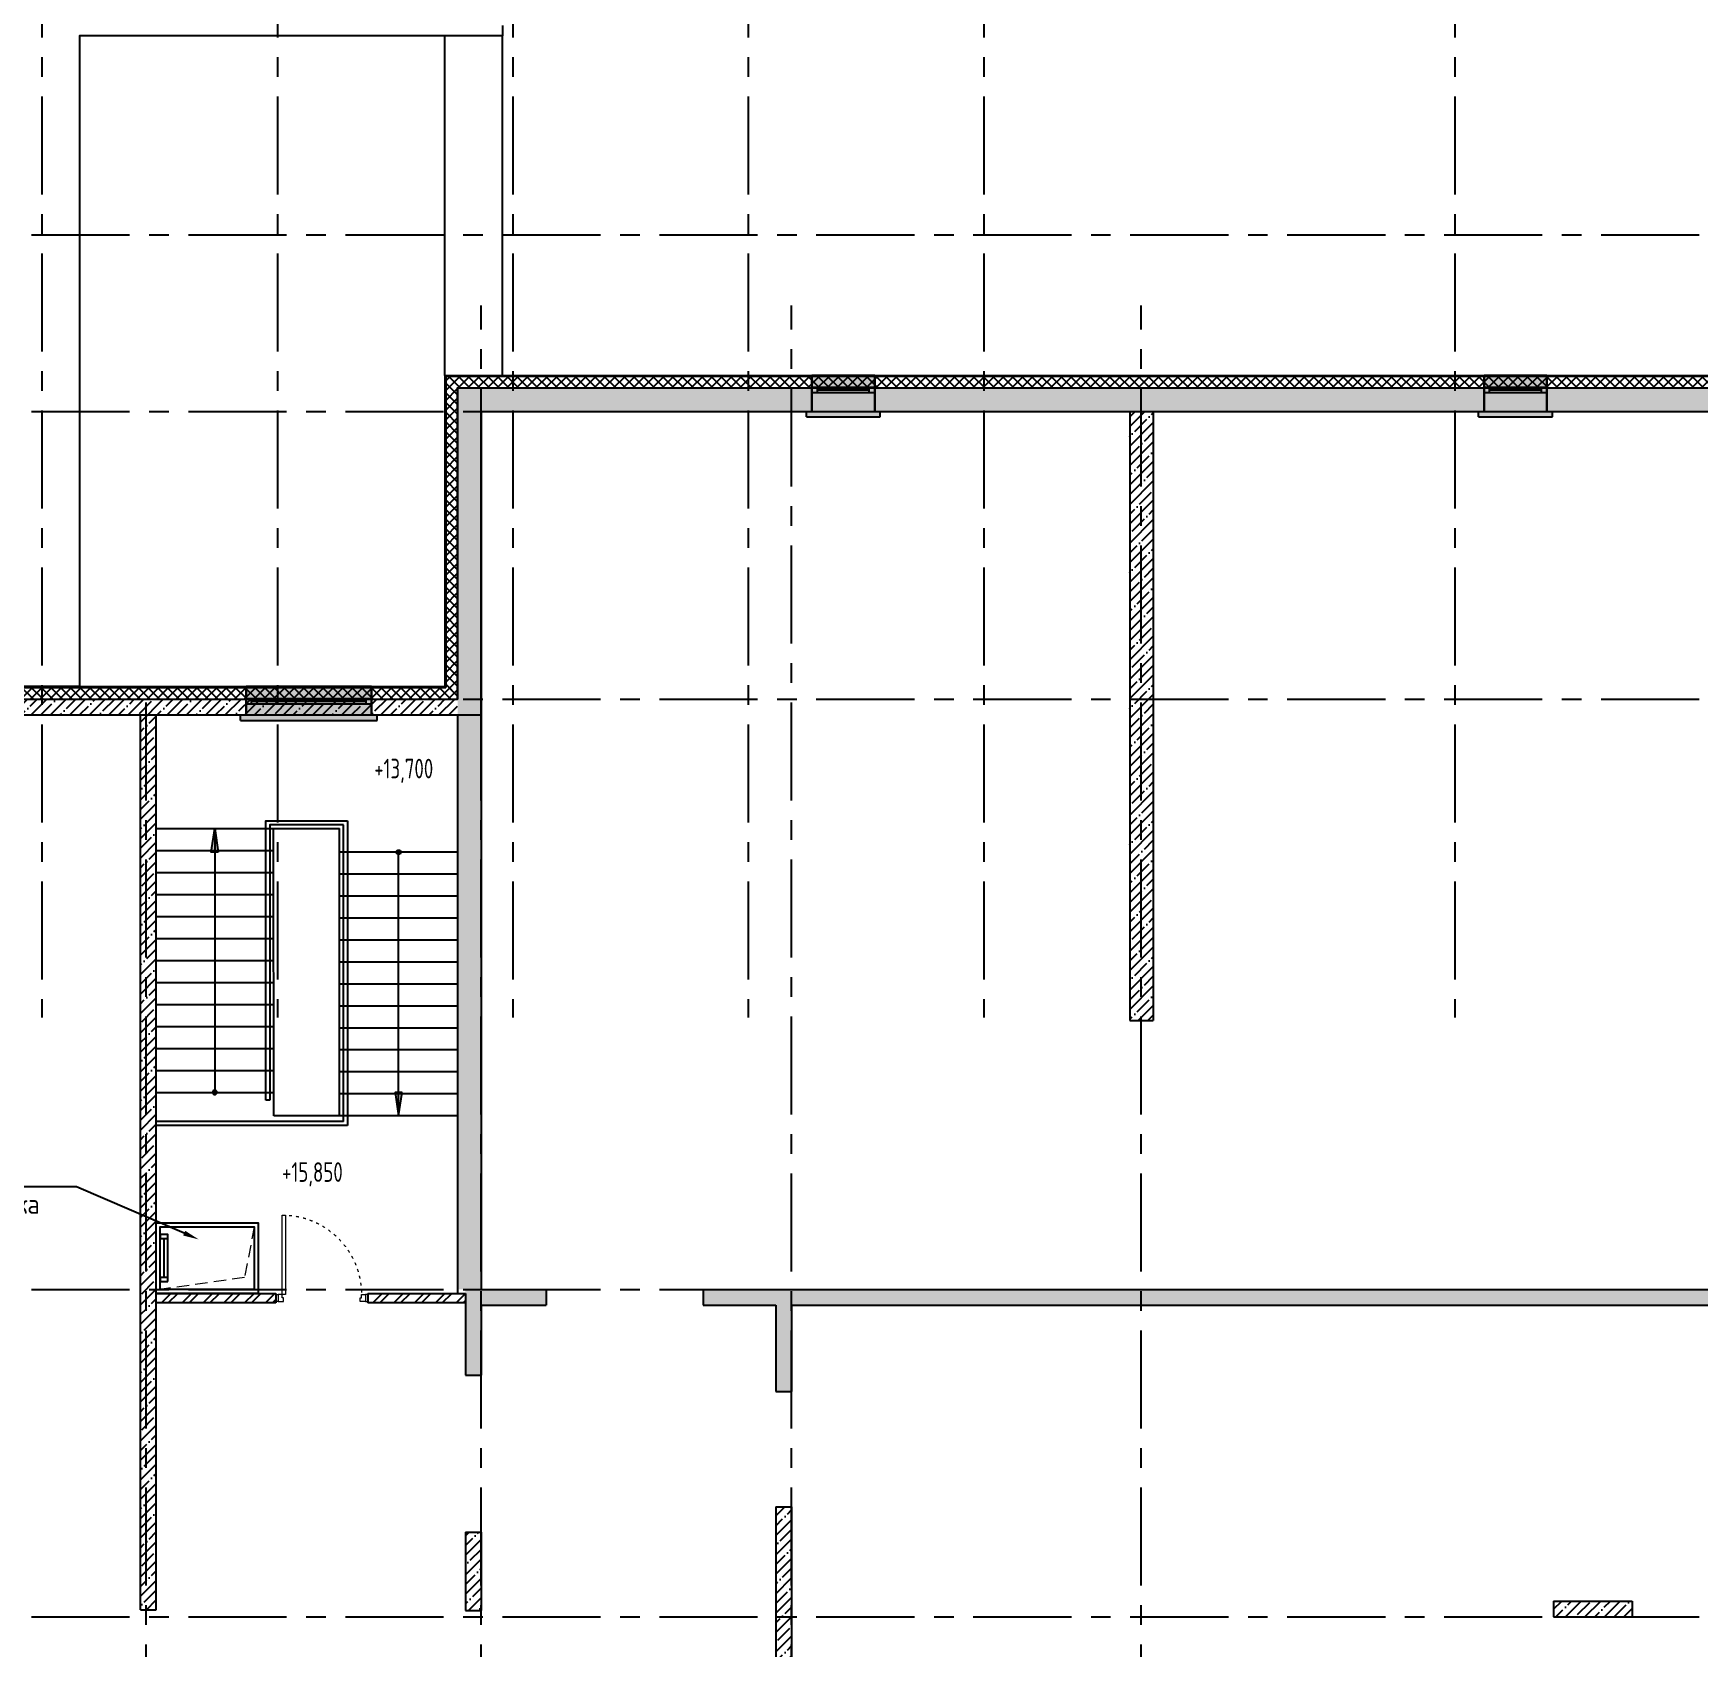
# Model space of a CAD drawing. Header units: millimetres. Extents: x -9318 to 9016603, y 0 to 838141.
# Drawn here: x 75292 to 96511, y 647010 to 667575 of the extents above; entities that cross this region are included whole.
import ezdxf
from ezdxf import colors
from ezdxf.entities.mleader import LeaderData, LeaderLine
from ezdxf.math import Vec2, Vec3

# ---------------------------------------------------------------- set-up
doc = ezdxf.new("R2010")
doc.units = ezdxf.units.MM
for name, pattern in [('ACAD_ISO03W100', [30, 12, -18]), ('CENTER', [2, 1.25, -0.25, 0.25, -0.25]), ('DASHED', [19.05, 12.7, -6.35]), ('HIDDEN2', [4.7625, 3.175, -1.5875])]:
    doc.linetypes.add(name, pattern=pattern)
doc.layers.add('АР_Двери', color=5, linetype='Continuous', lineweight=18)
doc.styles.add('ISOCPEUR', font='isocpeur.ttf', dxfattribs={"width": 0.7})
doc.styles.add('ISOCPEUR_2', font='isocpeur.ttf', dxfattribs={"width": 0.9, "height": 300})
pattern_1 = [(45, (-887755.71, 741612.85), (-123.743687, 123.743687), []), (45, (-887631.97, 741612.85), (-123.743687, 123.743687), [218.75, -43.75, 0, -43.75])]
pattern_2 = [(45, (-881264.54, 680766.49), (-61.871843, 61.871843), []), (135, (-881264.54, 680766.49), (-61.871843, -61.871843), [])]

# ---------------------------------------------------------------- blocks, each defined once
blk = doc.blocks.new('*U446')
h = blk.add_hatch(color=8)
h.dxf.hatch_style = 1
edge = h.paths.add_edge_path()
edge.add_arc((0, 0), 27.6, 359.64, 719.64)
h = blk.add_hatch(color=8)
h.dxf.hatch_style = 1
h.paths.add_polyline_path([(3060, -44), (3060, 44), (3360, 0)])
at = {"color": 8}
blk.add_line((3360, 0), (0, 0), dxfattribs=at)
blk.add_lwpolyline([(3060, 44), (3060, -44), (3360, 0), (3060, 44)], dxfattribs=at)
blk.add_circle((0, 0), 27.6, dxfattribs=at)
blk = doc.blocks.new('*U442')
h = blk.add_hatch(color=8)
h.dxf.hatch_style = 1
h.paths.add_polyline_path([(-870, -310), (70, -310), (70, -240), (0, -240), (0, 220), (-800, 220), (-800, -240), (-870, -240)])
at = {"color": 8, "lineweight": 30}
for p, q in [((-800, -240), (-800, 220)), ((0, -240), (0, 220))]:
    blk.add_line(p, q, dxfattribs=at)
at = {"color": 8}
for p, q in [((0, 220), (-800, 220)), ((-800, 70), (0, 70)), ((-800, 0), (0, 0)), ((-730, 0), (-730, 70)), ((-730, 35), (-70, 35)), ((-70, 0), (-70, 70)), ((-870, -310), (-870, -240)), ((-870, -240), (-800, -240)), ((-870, -310), (70, -310)), ((0, -240), (70, -240)), ((70, -310), (70, -240))]:
    blk.add_line(p, q, dxfattribs=at)
blk = doc.blocks.new('*U443')
h = blk.add_hatch(color=8)
h.dxf.hatch_style = 1
h.paths.add_polyline_path([(-870, -310), (70, -310), (70, -240), (0, -240), (0, 220), (-800, 220), (-800, -240), (-870, -240)])
at = {"color": 8, "lineweight": 30}
for p, q in [((-800, -240), (-800, 220)), ((0, -240), (0, 220))]:
    blk.add_line(p, q, dxfattribs=at)
at = {"color": 8}
for p, q in [((0, 220), (-800, 220)), ((-800, 70), (0, 70)), ((-800, 0), (0, 0)), ((-730, 0), (-730, 70)), ((-730, 35), (-70, 35)), ((-70, 0), (-70, 70)), ((-870, -310), (-870, -240)), ((-870, -240), (-800, -240)), ((-870, -310), (70, -310)), ((0, -240), (70, -240)), ((70, -310), (70, -240))]:
    blk.add_line(p, q, dxfattribs=at)
blk = doc.blocks.new('*U415')
h = blk.add_hatch(color=8)
h.dxf.hatch_style = 1
h.paths.add_polyline_path([(-1670, -210), (70, -210), (70, -140), (0, -140), (0, 220), (-1600, 220), (-1600, -140), (-1670, -140)])
at = {"color": 8, "lineweight": 30}
for p, q in [((-1600, -140), (-1600, 220)), ((0, -140), (0, 220))]:
    blk.add_line(p, q, dxfattribs=at)
at = {"color": 8}
for p, q in [((0, 220), (-1600, 220)), ((-1600, 70), (0, 70)), ((-1600, 0), (0, 0)), ((-1530, 0), (-1530, 70)), ((-1530, 35), (-70, 35)), ((-70, 0), (-70, 70)), ((-1670, -210), (-1670, -140)), ((-1670, -140), (-1600, -140)), ((-1670, -210), (70, -210)), ((0, -140), (70, -140)), ((70, -210), (70, -140))]:
    blk.add_line(p, q, dxfattribs=at)
blk = doc.blocks.new('*U409')
h = blk.add_hatch(color=8)
h.dxf.hatch_style = 1
edge = h.paths.add_edge_path()
edge.add_arc((0, 0), 27.6, 359.64, 719.64)
h = blk.add_hatch(color=8)
h.dxf.hatch_style = 1
h.paths.add_polyline_path([(3060, -44), (3060, 44), (3360, 0)])
at = {"color": 8}
blk.add_line((3360, 0), (0, 0), dxfattribs=at)
blk.add_lwpolyline([(3060, 44), (3060, -44), (3360, 0), (3060, 44)], dxfattribs=at)
blk.add_circle((0, 0), 27.6, dxfattribs=at)
blk = doc.blocks.new('_DotSmall')
at = {"color": 8, "linetype": 'ByBlock', "const_width": 0.5}
blk.add_lwpolyline([(-0.0625, 0, 1), (0.0625, 0, 1)], format="xyb", close=True, dxfattribs=at)
blk = doc.blocks.new('A$C310e33d9')
at = {"layer": 'АР_Двери', "color": 8}
blk.add_lwpolyline([(658, -768), (658, 243), (613, 243), (613, -768)], close=True, dxfattribs=at)
for points in [[(-433, -858), (-433, -768), (-404, -768), (-404, -858), (-435, -858)], [(-404, -768), (-404, -858), (-336, -858), (-336, -813), (-353, -813), (-353, -768), (-404, -768)], [(709, -768), (709, -858), (641, -858), (641, -813), (658, -813), (658, -768), (709, -768)], [(738, -858), (738, -768), (709, -768), (709, -858), (740, -858)]]:
    blk.add_lwpolyline(points, dxfattribs=at)
at = {"layer": 'АР_Двери', "color": 8, "linetype": 'ACAD_ISO03W100', "ltscale": 3}
blk.add_arc((658, -768), 1011, 90, 180, dxfattribs=at)

msp = doc.modelspace()

# ---------------------------------------------------------------- hatches: boundary and pattern name
at = {"ltscale": 100}
h = msp.add_hatch(dxfattribs=at)
h.set_pattern_fill('ANSI37', color=256, scale=700)
h.set_pattern_definition(pattern_2)
edge = h.paths.add_edge_path()
edge.add_line((102822.35, 642652.96), (102972.82, 642652.96))
edge.add_arc((98182.8, 642950), 4799.23, 356.451462, 359.438356)
edge.add_line((102981.79, 642902.96), (111217.1, 642902.96))
edge.add_line((111217.1, 642902.96), (111217.1, 637712.96))
edge.add_line((111217.1, 637712.96), (119097.1, 637712.96))
edge.add_line((119097.1, 637712.96), (119097.1, 631362.96))
edge.add_line((119097.1, 631362.96), (132497.08, 631362.96))
edge.add_line((132497.08, 631362.96), (132497.11, 641372.96))
edge.add_line((132497.11, 641372.96), (126147.1, 641372.96))
edge.add_line((126147.1, 641372.96), (126147.1, 659242.96))
edge.add_line((126147.1, 659242.96), (115647.1, 659242.96))
edge.add_line((115647.1, 659242.96), (115647.1, 663207.96))
edge.add_line((115647.1, 663207.96), (80547.1, 663207.96))
edge.add_line((80547.1, 663207.96), (80547.1, 659242.96))
edge.add_line((80547.1, 659242.96), (75721.91, 659242.96))
edge.add_line((75721.91, 659242.96), (75721.91, 659092.96))
edge.add_line((75721.91, 659092.96), (80697.1, 659092.96))
edge.add_line((80697.1, 659092.96), (80697.1, 663057.96))
edge.add_line((80697.1, 663057.96), (115497.1, 663057.96))
edge.add_line((115497.1, 663057.96), (115497.1, 659092.96))
edge.add_line((115497.1, 659092.96), (125997.1, 659092.96))
edge.add_line((125997.1, 659092.96), (125997.1, 641222.96))
edge.add_line((125997.1, 641222.96), (132347.11, 641222.96))
edge.add_line((132347.11, 641222.96), (132347.08, 631512.96))
edge.add_line((132347.08, 631512.96), (119247.1, 631512.96))
edge.add_line((119247.1, 631512.96), (119247.1, 637862.96))
edge.add_line((119247.1, 637862.96), (111367.1, 637862.96))
edge.add_line((111367.1, 637862.96), (111367.1, 643052.96))
edge.add_line((111367.1, 643052.96), (102831.79, 643052.96))
edge.add_arc((98019.62, 642966.45), 4812.95, -3.734574, 1.029927, ccw=False)
h = msp.add_hatch(dxfattribs=at)
h.set_pattern_fill('ANSI35', color=256, scale=700)
h.set_pattern_definition(pattern_1)
h.paths.add_polyline_path([(81827.1, 651372.96), (81827.1, 651572.96), (80997.1, 651572.96), (80997.1, 662757.96), (115197.1, 662757.96), (115197.1, 663057.96), (80697.1, 663057.96), (80697.1, 659092.96), (80697.1, 658892.96), (80697.1, 651572.96), (80797.1, 651572.96), (80797.1, 650482.96), (80997.1, 650482.96), (80997.1, 651372.96)])
h.paths.add_polyline_path([(83827.1, 651572.96), (83827.1, 651372.96), (84752.1, 651372.96), (84752.1, 650272.96), (84952.1, 650272.96), (84952.1, 651372.96), (104242.1, 651372.96), (104242.1, 651572.96)])
h = msp.add_hatch(dxfattribs=at)
h.set_pattern_fill('ANSI35', color=256, scale=700)
h.set_pattern_definition([(45, (-884940.71, 753547.5), (-123.743687, 123.743687), []), (45, (-884816.97, 753547.5), (-123.743687, 123.743687), [218.75, -43.75, 0, -43.75])])
h.paths.add_polyline_path([(89562.1, 662757.96), (89262.1, 662757.96), (89262.1, 654997.6), (89562.1, 654997.6)])
h = msp.add_hatch(dxfattribs=at)
h.set_pattern_fill('ANSI37', color=256, scale=700)
h.set_pattern_definition(pattern_2)
edge = h.paths.add_edge_path()
edge.add_line((93378.46, 642652.96), (93529.01, 642652.96))
edge.add_arc((98306.04, 642966.9), 4787.33, 178.970018, 183.760059, ccw=False)
edge.add_line((93519.48, 643052.96), (84952.1, 643052.96))
edge.add_line((84952.1, 643052.96), (84952.1, 637862.96))
edge.add_line((84952.1, 637862.96), (76832.1, 637862.96))
edge.add_line((76832.1, 637862.96), (76832.1, 631512.96))
edge.add_line((76832.1, 631512.96), (63732.1, 631512.96))
edge.add_line((63732.1, 631512.96), (63732.07, 641222.96))
edge.add_line((63732.07, 641222.96), (70082.1, 641222.96))
edge.add_line((70082.1, 641222.96), (70082.1, 659092.96))
edge.add_line((70082.1, 659092.96), (80697.1, 659092.96))
edge.add_line((80697.1, 659092.96), (80697.1, 659242.96))
edge.add_line((80697.1, 659242.96), (69932.1, 659242.96))
edge.add_line((69932.1, 659242.96), (69932.1, 641372.96))
edge.add_line((69932.1, 641372.96), (63582.07, 641372.96))
edge.add_line((63582.07, 641372.96), (63582.1, 631362.96))
edge.add_line((63582.1, 631362.96), (76982.1, 631362.96))
edge.add_line((76982.1, 631362.96), (76982.1, 637712.96))
edge.add_line((76982.1, 637712.96), (85102.1, 637712.96))
edge.add_line((85102.1, 637712.96), (85102.1, 642902.96))
edge.add_line((85102.1, 642902.96), (93369.48, 642902.96))
edge.add_arc((98168.65, 642950.17), 4799.4, 180.563657, 183.550446)
h = msp.add_hatch(dxfattribs=at)
h.set_pattern_fill('ANSI35', color=256, scale=700)
h.set_pattern_definition([(45, (-874914.5, 707326.55), (-123.743687, 123.743687), []), (45, (-874790.76, 707326.55), (-123.743687, 123.743687), [218.75, -43.75, 0, -43.75])])
h.paths.add_polyline_path([(70282.1, 658892.96), (76657.1, 658892.96), (76657.1, 647492.96), (76857.1, 647492.96), (76857.1, 658892.96), (80697.1, 658892.96), (80697.1, 659092.96), (70082.1, 659092.96), (70082.09, 658892.96), (70282.09, 658892.96)])
h = msp.add_hatch(dxfattribs=at)
h.set_pattern_fill('ANSI32', color=256, scale=500)
h.set_pattern_definition([(45, (-889595.35, 724595.74), (-132.58252, 132.58252), []), (45, (-889506.96, 724595.74), (-132.58252, 132.58252), [])])
h.paths.add_polyline_path([(76857.1, 651402.92), (76857.1, 651522.92), (76857.1, 651522.92), (76857.1, 651402.92), (78381.98, 651402.92), (78382.22, 651522.92), (76857.1, 651522.92)])
h = msp.add_hatch(dxfattribs=at)
h.set_pattern_fill('ANSI32', color=256, scale=500)
h.set_pattern_definition([(45, (-886900.35, 724595.74), (-132.58252, 132.58252), []), (45, (-886811.96, 724595.74), (-132.58252, 132.58252), [])])
h.paths.add_polyline_path([(79552.1, 651402.92), (79552.1, 651522.92), (79552.1, 651522.92), (79552.1, 651402.92), (80796.98, 651402.92), (80797.22, 651522.92), (79552.1, 651522.92)])
h = msp.add_hatch(dxfattribs=at)
h.set_pattern_fill('ANSI35', color=256, scale=700)
h.set_pattern_definition(pattern_1)
h.paths.add_polyline_path([(84952.1, 643052.96), (84952.1, 643252.96), (84952.1, 647402.96), (84952.1, 647602.96), (84952.1, 648802.96), (84752.1, 648802.96), (84752.1, 638062.96), (84752.1, 637862.96), (84952.1, 637862.96)])
h = msp.add_hatch(dxfattribs=at)
h.set_pattern_fill('ANSI35', color=256, scale=700)
h.set_pattern_definition([(45, (-893405.71, 742633.98), (-123.743687, 123.743687), []), (45, (-893281.97, 742633.98), (-123.743687, 123.743687), [218.75, -43.75, 0, -43.75])])
h.paths.add_polyline_path([(80997.1, 648482.96), (80797.1, 648482.96), (80797.1, 647482.96), (80997.1, 647482.96)])
h = msp.add_hatch(dxfattribs=at)
h.set_pattern_fill('ANSI35', color=256, scale=700)
h.set_pattern_definition([(45, (-887650.71, 745962.85), (-123.743687, 123.743687), []), (45, (-887526.97, 745962.85), (-123.743687, 123.743687), [218.75, -43.75, 0, -43.75])])
h.paths.add_polyline_path([(95664.1, 647602.96), (94662.1, 647604.29), (94662.1, 647402.96), (95664.1, 647402.96)])

# ---------------------------------------------------------------- linework, layer by layer
at = {"linetype": 'CENTER', "ltscale": 1000}
for p, q in [((75402.03, 710770.43), (75402.03, 655038.08)), ((78402.03, 710770.43), (78402.03, 655038.08)), ((81402.03, 710770.43), (81402.03, 655038.08)), ((84402.03, 710770.43), (84402.03, 655038.08)), ((87402.03, 710770.43), (87402.03, 655038.08)), ((93402.03, 710770.43), (93402.03, 655038.08)), ((51268.34, 665007.96), (134446.74, 665007.96)), ((80997.1, 629801.69), (80997.1, 664109.16)), ((84952.1, 629801.69), (84952.1, 664109.16)), ((89407.1, 629801.69), (89407.1, 664109.16)), ((51268.34, 662757.96), (134446.74, 662757.96)), ((51268.34, 659092.96), (134865.51, 659092.96)), ((76732.1, 629801.69), (76732.1, 659184.22)), ((51268.34, 651572.96), (134865.51, 651572.96)), ((51268.34, 647402.96), (134865.51, 647402.96))]:
    msp.add_line(p, q, dxfattribs=at)
at = {"ltscale": 100}
for p, q in [((80535.84, 663217.96), (80535.83, 667542.96)), ((81270.66, 663217.96), (81270.66, 667542.96)), ((80537.1, 663217.96), (115657.1, 663217.96)), ((80537.1, 663217.96), (80537.1, 659252.96)), ((80547.1, 663207.96), (115647.1, 663207.96)), ((80547.1, 663207.96), (80547.1, 659242.96)), ((80697.1, 663057.96), (115497.1, 663057.96)), ((80697.1, 663057.96), (80697.1, 659092.96)), ((80997.1, 662757.96), (115197.1, 662757.96)), ((80997.1, 662757.96), (80997.1, 651572.96)), ((89262.1, 662757.96), (89262.1, 654997.6)), ((89562.1, 662757.96), (89562.1, 654997.6)), ((69922.1, 659252.96), (80537.1, 659252.96)), ((69932.1, 659242.96), (80547.1, 659242.96)), ((70082.1, 659092.96), (80697.1, 659092.96)), ((70282.1, 658892.96), (76657.1, 658892.96)), ((76657.1, 647492.96), (76657.1, 658892.96)), ((76857.1, 647492.96), (76857.1, 658892.96)), ((76857.1, 658892.96), (80697.1, 658892.96)), ((80697.1, 658892.96), (80697.1, 651522.93)), ((76857.1, 657443.84), (79194.67, 657443.88)), ((76852.1, 657163.84), (78354.47, 657163.84)), ((80697.1, 657143.83), (79194.73, 657143.83)), ((76852.1, 656883.84), (78354.47, 656883.84)), ((80697.1, 656863.83), (79194.73, 656863.83)), ((76852.1, 656603.84), (78354.47, 656603.84)), ((80697.1, 656583.83), (79194.73, 656583.83)), ((76852.1, 656323.84), (78354.47, 656323.84)), ((80697.14, 656303.8), (79194.73, 656303.83)), ((76852.1, 656043.84), (78354.47, 656043.84)), ((80697.1, 656023.83), (79194.64, 656023.83)), ((76857.1, 655763.84), (78354.47, 655763.84)), ((80697.1, 655743.83), (79194.63, 655743.83)), ((76857.1, 655483.84), (78354.47, 655483.84)), ((80697.1, 655463.83), (79194.63, 655463.83)), ((76852.1, 655203.84), (78354.44, 655203.84)), ((80697.1, 655183.83), (79194.63, 655183.83)), ((76852.1, 654923.84), (78354.45, 654923.84)), ((78254.47, 653985.77), (78254.47, 654828.87)), ((80697.1, 654903.83), (79194.73, 654903.83)), ((89262.1, 654997.6), (89562.1, 654997.6)), ((76852.1, 654643.84), (78354.45, 654643.84)), ((80697.1, 654623.83), (79194.73, 654623.83)), ((76852.1, 654363.84), (78354.47, 654363.84)), ((80697.1, 654343.83), (79194.73, 654343.83)), ((76852.1, 654083.84), (78354.47, 654083.84)), ((78304.47, 653985.77), (78254.47, 653985.77)), ((80697.09, 654063.79), (79194.61, 654063.81)), ((79194.6, 653783.78), (78354.46, 653783.79)), ((80697.1, 653783.79), (79194.72, 653783.79)), ((79244.73, 653710.77), (76857.1, 653710.77)), ((79294.73, 653660.77), (76857.1, 653660.77)), ((78382.1, 651522.93), (78382.1, 651402.92)), ((79552.1, 651522.92), (79552.1, 651402.92)), ((80697.1, 651522.93), (80797.1, 651522.93)), ((80797.1, 651522.93), (80797.1, 650482.96)), ((80997.1, 651572.96), (81827.1, 651572.96)), ((83827.1, 651572.96), (115197.1, 651572.96)), ((80997.1, 651372.96), (80997.1, 650482.96)), ((80997.1, 651372.96), (81827.1, 651372.96)), ((83827.1, 651372.96), (84752.1, 651372.96)), ((84752.1, 651372.96), (84752.1, 650272.96)), ((84952.1, 651372.96), (115197.1, 651372.96)), ((84952.1, 651372.96), (84952.1, 650272.96)), ((80797.1, 650482.96), (80997.1, 650482.96)), ((84752.1, 650272.96), (84952.1, 650272.96)), ((84752.1, 648802.96), (84752.1, 638062.96)), ((84752.1, 648802.96), (84952.1, 648802.96)), ((84952.1, 648802.96), (84952.1, 643252.96)), ((80797.1, 648482.96), (80797.1, 647482.96)), ((80797.1, 648482.96), (80997.1, 648482.96)), ((80997.1, 648482.96), (80997.1, 647482.96)), ((94662.1, 647602.96), (95664.1, 647602.96)), ((94662.1, 647602.96), (94662.1, 647402.96)), ((95664.1, 647602.96), (95664.1, 647402.96)), ((76657.1, 647492.96), (76857.1, 647492.96)), ((80797.1, 647482.96), (80997.1, 647482.96)), ((94662.1, 647402.96), (95664.1, 647402.96))]:
    msp.add_line(p, q, dxfattribs=at)
for points in [[(81270.66, 667672.96), (81270.66, 667542.96), (75880.65, 667542.95), (75880.66, 659252.96), (70298.75, 659252.95), (69920.84, 659252.95), (69920.84, 658292.96), (62920.66, 658292.96), (62920.66, 682587.96)], [(70082.1, 659092.95), (80697.1, 659092.96), (80697.1, 663057.96), (115497.1, 663057.96)], [(70282.1, 658892.95), (80997.1, 658892.96), (80997.1, 662757.96), (115197.1, 662757.96)], [(78254.47, 654828.87), (78254.47, 657543.84), (79294.73, 657543.84)], [(79244.73, 657493.84), (78304.47, 657493.84), (78304.47, 654788.9)], [(78354.47, 653783.79), (78354.4, 657443.87)], [(79194.61, 653783.8), (79194.67, 657443.88)], [(79244.73, 653710.77), (79244.73, 657493.84)], [(79294.73, 657543.84), (79294.73, 653660.77)], [(78304.47, 654788.9), (78304.47, 653985.77)], [(79038.98, 653660.77), (79038.98, 653660.77)], [(76857.1, 651522.92), (78382.1, 651522.92)], [(79552.1, 651522.92), (80697.1, 651522.92)], [(81827.1, 651572.96), (81827.1, 651372.96)], [(83827.1, 651572.96), (83827.1, 651372.96)], [(78382.1, 651402.92), (76857.1, 651402.92)], [(80797.1, 651402.92), (79552.1, 651402.92)]]:
    msp.add_lwpolyline(points, dxfattribs=at)
at = {"ltscale": 75}
for points in [[(78157.14, 651523), (76857.14, 651522.92), (76857.09, 652422.92), (78157.09, 652423)], [(78107.14, 651573), (76907.14, 651572.92), (76907.09, 652372.92), (78107.09, 652373)], [(77007.31, 651672.93), (77007.31, 651723.73), (76907.13, 651723.72), (76907.13, 651672.92)]]:
    msp.add_lwpolyline(points, close=True, dxfattribs=at)
at = {"linetype": 'DASHED', "lineweight": 15, "ltscale": 200}
msp.add_lwpolyline([(78107.14, 651573), (76907.14, 651572.92), (76907.09, 652372.92), (78107.09, 652373)], close=True, dxfattribs=at)
at = {"ltscale": 75}
for points in [[(77007.28, 652222.26), (77007.27, 652273.06), (76907.1, 652273.05), (76907.1, 652222.25), (77007.28, 652222.26)], [(77007.27, 652273.06), (76907.1, 652273.05), (76907.1, 652222.25), (77007.28, 652222.26)], [(76956.47, 652222.25), (76956.5, 651723.73)], [(77007.31, 651723.73), (77007.28, 652222.26)]]:
    msp.add_lwpolyline(points, dxfattribs=at)
at = {"linetype": 'HIDDEN2', "lineweight": 15, "ltscale": 50}
msp.add_lwpolyline([(78107.09, 652373), (77984.13, 651726.54), (76907.14, 651572.92)], dxfattribs=at)

# ---------------------------------------------------------------- block references
for name, p in [('*U443', (86012.1, 662997.96)), ('*U442', (94577.1, 662997.96)), ('*U415', (79602.1, 659032.96))]:
    msp.add_blockref(name, p)
at = {"ltscale": 100, "xscale": -1, "rotation": 270}
msp.add_blockref('*U409', (77603.28, 654083.84), dxfattribs=at)
at = {"ltscale": 100, "rotation": 270}
msp.add_blockref('*U446', (79945.92, 657143.83), dxfattribs=at)
at = {"lineweight": 30, "ltscale": 100, "xscale": -1}
msp.add_blockref('A$C310e33d9', (79119.68, 652278.21), dxfattribs=at)

# ---------------------------------------------------------------- leaders
ml = msp.add_multileader_mtext('Standard')
ml.set_content('+13,200', color=8, style='ISOCPEUR')
ml.set_leader_properties(color=8, linetype='Continuous', lineweight=-1)
ml.set_arrow_properties(name='DOTSMALL')
ml.build(insert=Vec2(0, 0))
ml.multileader.update_dxf_attribs({"has_text_frame": 1, "text_left_attachment_type": 4, "text_right_attachment_type": 4, "dogleg_length": 100, "arrow_head_size": 180})
ctx = ml.context
ctx.base_point, ctx.char_height, ctx.arrow_head_size, ctx.landing_gap_size, ctx.plane_origin = Vec3(93068.63, 826103.47), 250, 180, 50, Vec3(90907.41, 825512.23)
ctx.left_attachment, ctx.right_attachment = 4, 4
notes = []
notes.append((ctx, [(0, (0, 0, 0), (0, 0), (1, 0), 1, [])]))
ctx.mtext.insert, ctx.mtext.width, ctx.mtext.line_spacing_style, ctx.mtext.flow_direction = Vec3(93118.63, 826436.81), 852.697, 2, 5
ml = msp.add_multileader_mtext('Standard')
ml.set_content('+11,550', color=8, style='ISOCPEUR')
ml.set_leader_properties(color=8, linetype='Continuous', lineweight=-1)
ml.set_arrow_properties(name='DOTSMALL')
ml.build(insert=Vec2(0, 0))
ml.multileader.update_dxf_attribs({"has_text_frame": 1, "text_left_attachment_type": 4, "text_right_attachment_type": 4, "dogleg_length": 100, "arrow_head_size": 180})
ctx = ml.context
ctx.base_point, ctx.char_height, ctx.arrow_head_size, ctx.landing_gap_size, ctx.plane_origin = Vec3(88068.63, 825358.47), 250, 180, 50, Vec3(85907.41, 824767.23)
ctx.left_attachment, ctx.right_attachment = 4, 4
notes.append((ctx, [(0, (0, 0, 0), (0, 0), (1, 0), 1, [])]))
ctx.mtext.insert, ctx.mtext.width, ctx.mtext.line_spacing_style, ctx.mtext.flow_direction = Vec3(88118.63, 825691.81), 852.697, 2, 5
ml = msp.add_multileader_mtext('Standard')
ml.set_content('+13,700', color=8, style='ISOCPEUR')
ml.set_leader_properties(color=8, linetype='Continuous', lineweight=-1)
ml.set_arrow_properties(name='DOTSMALL')
ml.build(insert=Vec2(0, 0))
ml.multileader.update_dxf_attribs({"has_text_frame": 1, "text_left_attachment_type": 4, "text_right_attachment_type": 4, "dogleg_length": 100, "arrow_head_size": 180})
ctx = ml.context
ctx.base_point, ctx.char_height, ctx.arrow_head_size, ctx.landing_gap_size, ctx.plane_origin = Vec3(118053.07, 658154.33), 250, 180, 50, Vec3(117803.7, 657493.51)
ctx.left_attachment, ctx.right_attachment = 4, 4
notes.append((ctx, [(0, (0, 0, 0), (0, 0), (1, 0), 1, [])]))
ctx.mtext.insert, ctx.mtext.width, ctx.mtext.line_spacing_style, ctx.mtext.flow_direction = Vec3(118103.07, 658487.66), 852.697, 2, 5
ml = msp.add_multileader_mtext('Standard')
ml.set_content('+13,700', color=8, style='ISOCPEUR')
ml.set_leader_properties(color=8, linetype='Continuous', lineweight=-1)
ml.set_arrow_properties(name='DOTSMALL')
ml.build(insert=Vec2(0, 0))
ml.multileader.update_dxf_attribs({"has_text_frame": 1, "text_left_attachment_type": 4, "text_right_attachment_type": 4, "dogleg_length": 100, "arrow_head_size": 180})
ctx = ml.context
ctx.base_point, ctx.char_height, ctx.arrow_head_size, ctx.landing_gap_size, ctx.plane_origin = Vec3(79585.57, 658000.47), 250, 180, 50, Vec3(77424.36, 657409.23)
ctx.left_attachment, ctx.right_attachment = 4, 4
notes.append((ctx, [(0, (0, 0, 0), (0, 0), (1, 0), 1, [])]))
ctx.mtext.insert, ctx.mtext.width, ctx.mtext.line_spacing_style, ctx.mtext.flow_direction = Vec3(79635.57, 658333.81), 852.697, 2, 5
ml = msp.add_multileader_mtext('Standard')
ml.set_content('+15,850', color=8, style='ISOCPEUR')
ml.set_leader_properties(color=8, linetype='Continuous', lineweight=-1)
ml.set_arrow_properties(name='DOTSMALL')
ml.build(insert=Vec2(0, 0))
ml.multileader.update_dxf_attribs({"has_text_frame": 1, "text_left_attachment_type": 4, "text_right_attachment_type": 4, "dogleg_length": 100, "arrow_head_size": 180})
ctx = ml.context
ctx.base_point, ctx.char_height, ctx.arrow_head_size, ctx.landing_gap_size, ctx.plane_origin = Vec3(78411.29, 652860.4), 250, 180, 50, Vec3(78329.9, 651149.71)
ctx.left_attachment, ctx.right_attachment = 4, 4
notes.append((ctx, [(0, (0, 0, 0), (0, 0), (1, 0), 1, [])]))
ctx.mtext.insert, ctx.mtext.width, ctx.mtext.defined_height, ctx.mtext.line_spacing_style, ctx.mtext.flow_direction = Vec3(78461.29, 653193.74), 696.0353, 776.46, 2, 5
at = {"lineweight": 5}
ml = msp.add_multileader_mtext('Standard', dxfattribs=at)
ml.set_content('Люк Л1 утепленный \\Pв перекрытии тех.этажа', color=8, style='ISOCPEUR_2')
ml.set_leader_properties(color=8)
ml.build(insert=Vec2(0, 0))
ml.multileader.update_dxf_attribs({"text_left_attachment_type": 6, "text_right_attachment_type": 6, "dogleg_length": 374, "arrow_head_size": 200})
ctx = ml.context
ctx.base_point, ctx.char_height, ctx.arrow_head_size, ctx.landing_gap_size, ctx.plane_origin = Vec3(71897.48, 652878.79, -3.92), 250, 200, 20, Vec3(67444.66, 647790.73, -3.92)
ctx.left_attachment, ctx.right_attachment = 6, 6
notes.append((ctx, [(0, (1, 1, 0), (75843.98, 652878.79, -3.92), (-1, 0), 374, [(0, [(77398.48, 652211.27, -3.92)], 0, [])])]))
ctx.mtext.insert, ctx.mtext.width, ctx.mtext.flow_direction = Vec3(71917.48, 653203.79, -3.92), 5515.8585, 5
ml = msp.add_multileader_mtext('Standard')
ml.set_content('+15,850', color=8, style='ISOCPEUR')
ml.set_leader_properties(color=8, linetype='Continuous', lineweight=-1)
ml.set_arrow_properties(name='DOTSMALL')
ml.build(insert=Vec2(0, 0))
ml.multileader.update_dxf_attribs({"has_text_frame": 1, "text_left_attachment_type": 4, "text_right_attachment_type": 4, "dogleg_length": 100, "arrow_head_size": 180})
ctx = ml.context
ctx.base_point, ctx.char_height, ctx.arrow_head_size, ctx.landing_gap_size, ctx.plane_origin = Vec3(116043.29, 652621.27), 250, 180, 50, Vec3(116522.41, 649668.82)
ctx.left_attachment, ctx.right_attachment = 4, 4
notes.append((ctx, [(0, (0, 0, 0), (0, 0), (1, 0), 1, [])]))
ctx.mtext.insert, ctx.mtext.width, ctx.mtext.line_spacing_style, ctx.mtext.flow_direction = Vec3(116093.29, 652954.61), 852.697, 2, 5
for ctx, leaders in notes:
    for number, flags, end, landing, length, lines in leaders:
        leader = LeaderData()
        leader.index, (leader.has_last_leader_line, leader.has_dogleg_vector, leader.attachment_direction) = number, flags
        leader.last_leader_point, leader.dogleg_vector, leader.dogleg_length = Vec3(end), Vec3(landing), length
        for number, points, colour, breaks in lines:
            line = LeaderLine()
            line.index, line.vertices, line.color, line.breaks = number, Vec3.list(points), colors.encode_raw_color(colour), breaks
            leader.lines.append(line)
        ctx.leaders.append(leader)

doc.saveas('drawing.dxf')
